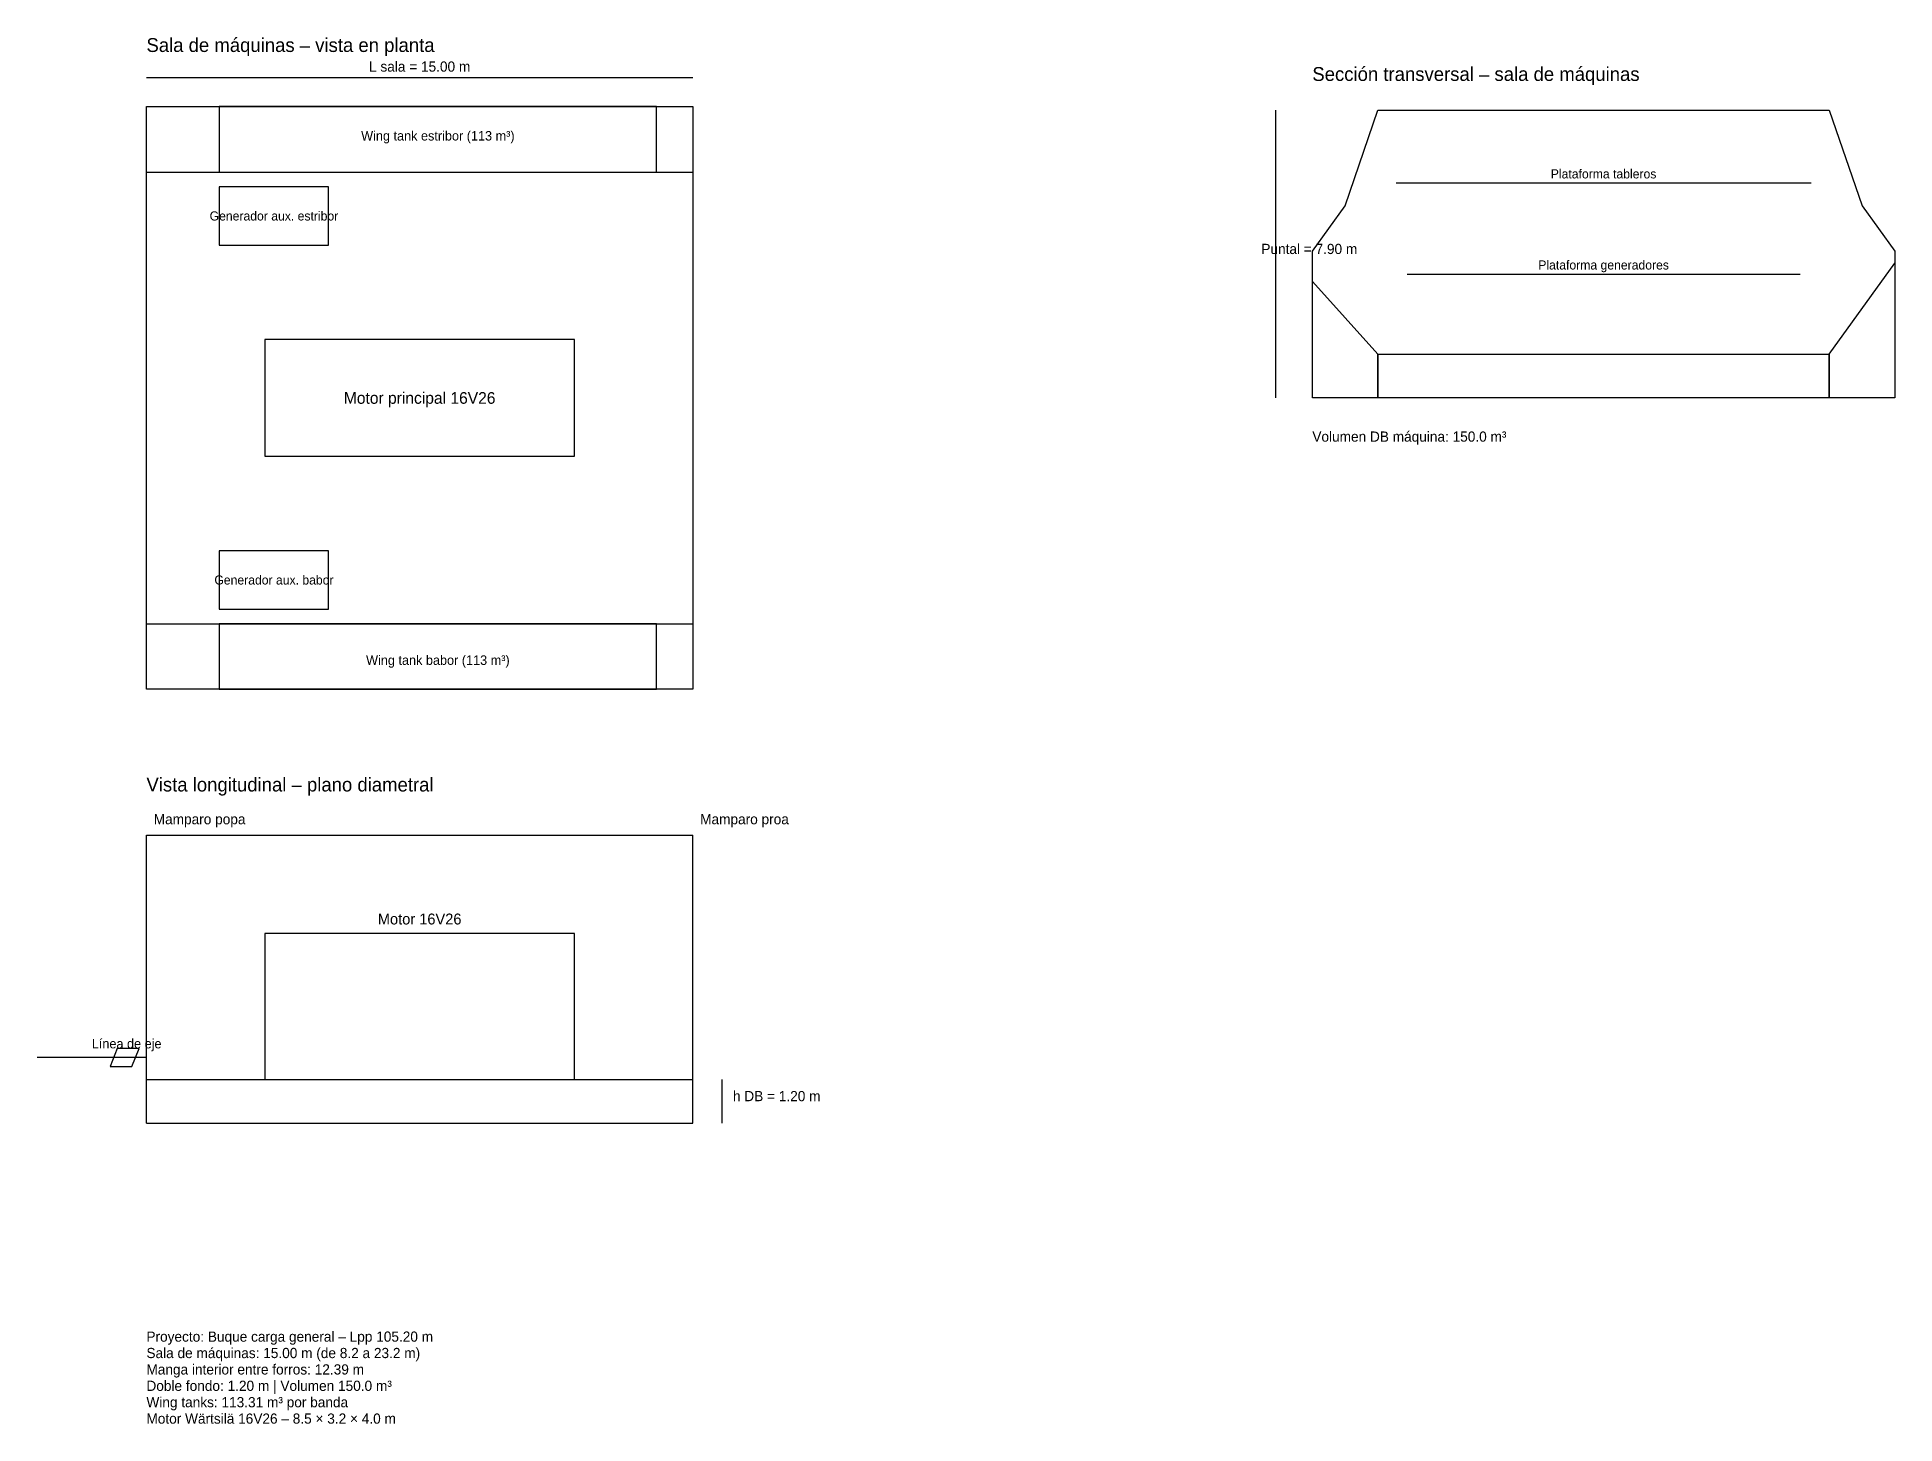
# Model space of a CAD drawing. Header units: metres. Extents: x -3 to 48, y -28.2 to 9.9.
import ezdxf
from ezdxf.enums import TextEntityAlignment as Align

# ---------------------------------------------------------------- set-up
doc = ezdxf.new("R2010")
doc.units = ezdxf.units.M
for name, color, linetype in [('CASCO', 1, 'Continuous'), ('DIMENSIONES', 140, 'Continuous'), ('EQUIPOS', 4, 'Continuous'), ('ESTRUCTURA', 2, 'Continuous'), ('LEYENDA', 30, 'Continuous'), ('TANQUES', 3, 'Continuous'), ('TEXTOS', 7, 'Continuous')]:
    doc.layers.add(name, color=color, linetype=linetype)

msp = doc.modelspace()

# ---------------------------------------------------------------- linework, layer by layer
at = {"layer": 'CASCO'}
for p, q in [((0, -12), (15, -12)), ((0, -19.9), (15, -19.9))]:
    msp.add_line(p, q, dxfattribs=at)
for points in [[(0, -7.995), (0, 7.995), (15, 7.995), (15, -7.995), (0, -7.995)], [(32.005, 0), (32.005, 4.03), (32.905, 5.27), (33.805, 7.9), (46.195, 7.9), (47.095, 5.27), (47.995, 4.03), (47.995, 0), (32.005, 0)]]:
    msp.add_lwpolyline(points, close=True, dxfattribs=at)
at = {"layer": 'DIMENSIONES'}
for p, q in [((0, 8.795), (15, 8.795)), ((31.005, 0), (31.005, 7.9)), ((15.8, -19.9), (15.8, -18.7))]:
    msp.add_line(p, q, dxfattribs=at)
at = {"layer": 'EQUIPOS'}
msp.add_line((0, -18.1), (-3, -18.1), dxfattribs=at)
for points in [[(2, 4.195), (5, 4.195), (5, 5.795), (2, 5.795), (2, 4.195)], [(3.25, -1.6), (11.75, -1.6), (11.75, 1.6), (3.25, 1.6), (3.25, -1.6)], [(2, -5.795), (5, -5.795), (5, -4.195), (2, -4.195), (2, -5.795)], [(3.25, -18.7), (11.75, -18.7), (11.75, -14.7), (3.25, -14.7), (3.25, -18.7)], [(-1, -18.35), (-0.4, -18.35), (-0.2, -17.85), (-0.8, -17.85), (-1, -18.35)]]:
    msp.add_lwpolyline(points, close=True, dxfattribs=at)
at = {"layer": 'ESTRUCTURA'}
for p, q in [((0, 6.195), (15, 6.195)), ((34.305, 5.9), (45.695, 5.9)), ((34.605, 3.4), (45.395, 3.4)), ((0, -6.195), (15, -6.195)), ((0, -19.9), (0, -12)), ((15, -19.9), (15, -12)), ((0, -18.7), (15, -18.7))]:
    msp.add_line(p, q, dxfattribs=at)
msp.add_lwpolyline([(33.805, 0), (33.805, 1.2), (46.195, 1.2), (46.195, 0), (33.805, 0)], close=True, dxfattribs=at)
at = {"layer": 'TANQUES'}
for points in [[(2, 6.195), (14, 6.195), (14, 7.995), (2, 7.995), (2, 6.195)], [(46.195, 0), (46.195, 1.2), (47.995, 3.7), (47.995, 0), (46.195, 0)], [(32.005, 0), (32.005, 3.2), (33.805, 1.2), (33.805, 0), (32.005, 0)], [(2, -7.995), (14, -7.995), (14, -6.195), (2, -6.195), (2, -7.995)]]:
    msp.add_lwpolyline(points, close=True, dxfattribs=at)

# ---------------------------------------------------------------- texts
at = {"layer": 'DIMENSIONES'}
msp.add_text('L sala = 15.00 m', height=0.28, dxfattribs=at).set_placement((7.5, 9.095), align=Align.MIDDLE_CENTER)
for s, p in [('Puntal = 7.90 m', (30.605, 3.95)), ('h DB = 1.20 m', (16.1, -19.3))]:
    msp.add_text(s, height=0.28, dxfattribs=at).set_placement(p)
at = {"layer": 'LEYENDA'}
for s, p in [('Proyecto: Buque carga general – Lpp 105.20 m', (0, -25.9)), ('Sala de máquinas: 15.00 m (de 8.2 a 23.2 m)', (0, -26.35)), ('Manga interior entre forros: 12.39 m', (0, -26.8)), ('Doble fondo: 1.20 m | Volumen 150.0 m³', (0, -27.25)), ('Wing tanks: 113.31 m³ por banda', (0, -27.7)), ('Motor Wärtsilä 16V26 – 8.5 × 3.2 × 4.0 m', (0, -28.15))]:
    msp.add_text(s, height=0.28, dxfattribs=at).set_placement(p)
at = {"layer": 'TEXTOS'}
for s, height, p in [('Sala de máquinas – vista en planta', 0.38, (0, 9.495)), ('Sección transversal – sala de máquinas', 0.38, (32.005, 8.7)), ('Volumen DB máquina: 150.0 m³', 0.28, (32.005, -1.2)), ('Vista longitudinal – plano diametral', 0.38, (0, -10.8)), ('Mamparo popa', 0.28, (0.2, -11.7)), ('Mamparo proa', 0.28, (15.2, -11.7)), ('Línea de eje', 0.26, (-1.5, -17.85))]:
    msp.add_text(s, height=height, dxfattribs=at).set_placement(p)
for s, height, p in [('Wing tank estribor (113 m³)', 0.26, (8, 7.195)), ('Plataforma tableros', 0.25, (40, 6.15)), ('Generador aux. estribor', 0.25, (3.5, 4.995)), ('Plataforma generadores', 0.25, (40, 3.65)), ('Motor principal 16V26', 0.32, (7.5, 0)), ('Generador aux. babor', 0.25, (3.5, -4.995)), ('Wing tank babor (113 m³)', 0.26, (8, -7.195)), ('Motor 16V26', 0.3, (7.5, -14.3))]:
    msp.add_text(s, height=height, dxfattribs=at).set_placement(p, align=Align.MIDDLE_CENTER)

doc.saveas('drawing.dxf')
